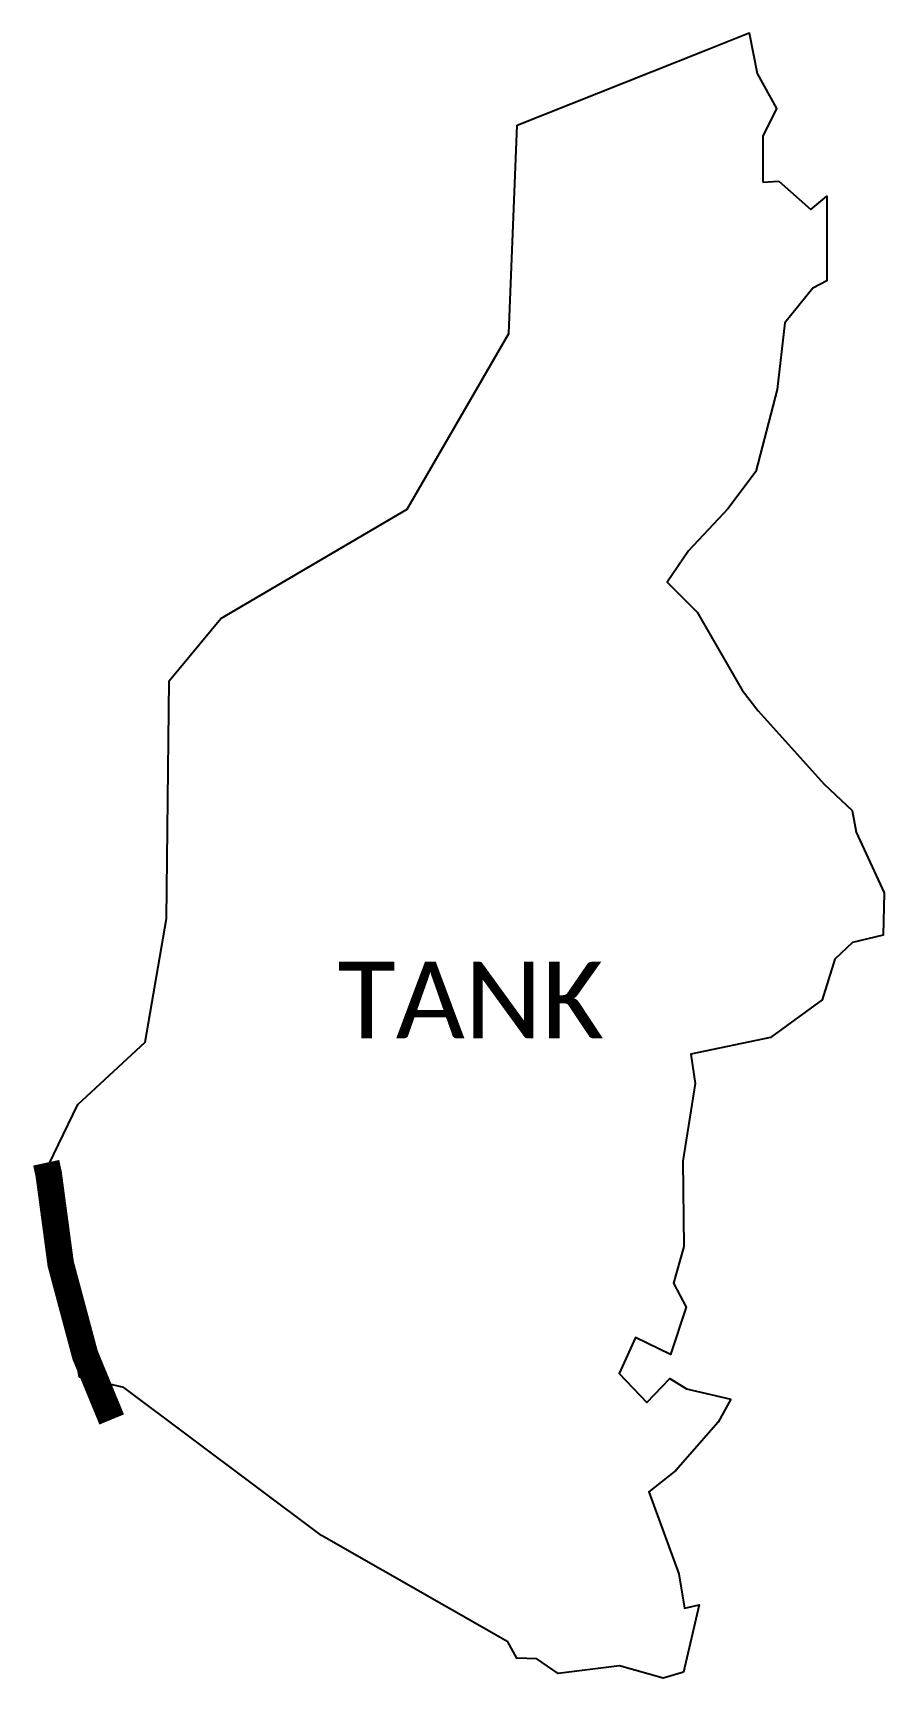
# Model space of a CAD drawing. Header units: metres. Extents: x 355843 to 357442, y 1745371 to 1748458.
import ezdxf

# ---------------------------------------------------------------- set-up
doc = ezdxf.new("R2010")
doc.units = ezdxf.units.M
for name, color, linetype in [('UNPROTECTED', 130, 'Continuous'), ('village', 3, 'Continuous'), ('VILLAGE NAME', 250, 'Continuous')]:
    doc.layers.add(name, color=color, linetype=linetype)

msp = doc.modelspace()

# ---------------------------------------------------------------- linework, layer by layer
at = {"color": 3}
for points in [[(357153.7, 1745894.7), (357130.1, 1745851.2), (357050.3, 1745760.6), (356999.8, 1745720.7), (357055.9, 1745567), (357066.9, 1745502.6), (357094.5, 1745508.4), (357064.8, 1745382.3), (357026.7, 1745371.2), (356945, 1745394.4), (356829.7, 1745380), (356789.4, 1745407.6), (356751.8, 1745408.5), (356735.3, 1745439.5), (356385, 1745638.8), (356014.3, 1745916.4), (355930.8, 1745935.6), (355864.5, 1746316.8), (355927.5, 1746447.1), (356053.9, 1746564.4), (356094, 1746796.2), (356099.5, 1747242.1), (356196.2, 1747359), (356546.3, 1747564), (356736.9, 1747893.6), (356752.8, 1748284.6), (357106.9, 1748425.5), (357187.9, 1748457.7), (357203.3, 1748381.8), (357239.2, 1748316.1), (357213.9, 1748264.1), (357213.8, 1748177.7)], [(357244, 1748179.3), (357303.8, 1748126.3), (357333.8, 1748151.6), (357333.8, 1747992.6), (357307.9, 1747979), (357255.2, 1747913.7), (357240.7, 1747788.8), (357201, 1747634.9), (357148.7, 1747565.7), (357074.2, 1747486.2), (357034, 1747427.2), (357090.3, 1747370.7), (357175, 1747224.8), (357205.2, 1747186), (357329.3, 1747048.4), (357381.6, 1746998.7), (357389.2, 1746958), (357441.6, 1746844.3), (357439.7, 1746764.8), (357382.4, 1746751.1), (357349.3, 1746720.2), (357325.2, 1746643.6), (357228.1, 1746573.2), (357078.6, 1746541.5), (357086.7, 1746486.5), (357063.4, 1746341.3), (357065.4, 1746181.1), (357045.9, 1746112.2), (357069.7, 1746067), (357040.3, 1745978.2), (356974.8, 1746010.3), (356944.3, 1745942.5), (356995.9, 1745888), (357039.4, 1745933.2), (357070.7, 1745913.7)], [(357213.8, 1748177.7), (357244, 1748179.3)]]:
    msp.add_lwpolyline(points, dxfattribs=at)
at = {"layer": 'UNPROTECTED', "const_width": 50, "flags": 128}
msp.add_lwpolyline([(355868.4, 1746338), (355873.1, 1746316.3), (355895.6, 1746148.5), (355941.5, 1745977.1), (355991.4, 1745856.4)], dxfattribs=at)
at = {"layer": 'village'}
msp.add_lwpolyline([(357070.7, 1745913.7), (357153.7, 1745894.7)], dxfattribs=at)

# ---------------------------------------------------------------- texts
at = {"layer": 'VILLAGE NAME', "insert": (356415.6, 1746715.3), "char_height": 143.7, "attachment_point": 1, "rotation": 359.9793}
msp.add_mtext_dynamic_manual_height_columns('{\\fCalibri|b0|i0|c0|p34;TANK}', width=1418, gutter_width=718.5, heights=[0], dxfattribs=at)

doc.saveas('drawing.dxf')
